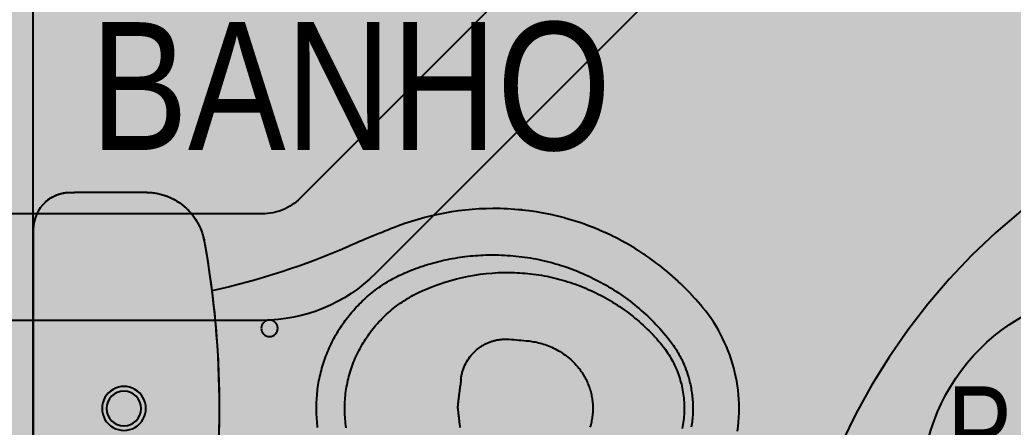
# Model space of a CAD drawing. Header units: metres. Extents: x -40 to 570, y -25 to 184.
# Drawn here: x -17.667 to -16.735, y -5.018 to -4.635 of the extents above; entities that cross this region are included whole.
import ezdxf
from ezdxf.enums import TextEntityAlignment as Align

# ---------------------------------------------------------------- set-up
doc = ezdxf.new("R2010")
doc.units = ezdxf.units.M
doc.linetypes.add('DUPLEX INFERIOR$0$DASHEDX2', pattern=[1.5, 1, -0.5])
doc.linetypes.add('DUPLEX INFERIOR$0$HIDDEN2', pattern=[0.1875, 0.125, -0.0625])
for name, color, linetype in [('ARQ-DIM', 2, 'Continuous'), ('ARQ-SIM', 1, 'Continuous'), ('ARQ-TXT', 2, 'Continuous'), ('DUPLEX INFERIOR$0$3', 2, 'Continuous'), ('DUPLEX INFERIOR$0$4', 2, 'Continuous'), ('DUPLEX INFERIOR$0$ARQ-ALV ACAB', 4, 'Continuous'), ('DUPLEX INFERIOR$0$ARQ-ALV OSSO', 5, 'Continuous'), ('DUPLEX INFERIOR$0$ARQ-CAX @ 1', 1, 'Continuous'), ('DUPLEX INFERIOR$0$ARQ-HID', 7, 'Continuous'), ('DUPLEX INFERIOR$0$ARQ-PRJ', 7, 'DUPLEX INFERIOR$0$DASHEDX2')]:
    doc.layers.add(name, color=color, linetype=linetype)
doc.layers.add('DUPLEX INFERIOR$0$ARQ-FORRO', color=9, linetype='Continuous', lineweight=5)
doc.styles.add('Adesa', font='ARIALN.TTF')

# ---------------------------------------------------------------- blocks, each defined once
blk = doc.blocks.new('DUPLEX INFERIOR$0$ARQ-HID-BACIA CX')
blk.add_line((-0.00007, -0.175), (-0.00007, 0.175))
for points in [[(-0.01372, -0.19568), (-0.01423, -0.19605), (-0.01474, -0.19641), (-0.01526, -0.19677), (-0.01578, -0.19712), (-0.01631, -0.19746), (-0.01684, -0.19778), (-0.01739, -0.1981), (-0.01793, -0.19841), (-0.01849, -0.1987), (-0.01904, -0.19899), (-0.01961, -0.19927), (-0.02018, -0.19954), (-0.02075, -0.19979), (-0.02133, -0.20004), (-0.02191, -0.20027), (-0.02249, -0.2005), (-0.02308, -0.20072), (-0.02368, -0.20092), (-0.02427, -0.20111), (-0.02487, -0.2013), (-0.02548, -0.20147), (-0.02608, -0.20163), (-0.02669, -0.20178), (-0.02731, -0.20192), (-0.02792, -0.20205), (-0.02854, -0.20217), (-0.02916, -0.20227), (-0.02978, -0.20237), (-0.0304, -0.20246), (-0.03102, -0.20253), (-0.03165, -0.20259), (-0.03227, -0.20264), (-0.0329, -0.20268), (-0.03353, -0.2027), (-0.03415, -0.20273, -0.00878), (-0.10679, -0.20277), (-0.10794, -0.20271), (-0.10908, -0.20264), (-0.11022, -0.20256), (-0.11136, -0.20247), (-0.11249, -0.20236), (-0.11363, -0.20223), (-0.11476, -0.20207), (-0.11588, -0.20188), (-0.11701, -0.20166), (-0.11812, -0.20142), (-0.11924, -0.20116), (-0.12034, -0.20086), (-0.12144, -0.20055), (-0.12254, -0.20021), (-0.12362, -0.19986), (-0.1247, -0.19948), (-0.12577, -0.19908), (-0.12684, -0.19866), (-0.12789, -0.19822), (-0.12893, -0.19776), (-0.12997, -0.19727), (-0.13099, -0.19677), (-0.13201, -0.19624), (-0.13301, -0.19569), (-0.134, -0.19512), (-0.13498, -0.19453), (-0.13595, -0.19392), (-0.1369, -0.19329), (-0.13784, -0.19264), (-0.13877, -0.19197), (-0.13969, -0.19129), (-0.14058, -0.19058), (-0.14147, -0.18986), (-0.14234, -0.18912), (-0.14319, -0.18836), (-0.14403, -0.18758), (-0.14485, -0.18679), (-0.14566, -0.18598), (-0.14645, -0.18515), (-0.14722, -0.18431), (-0.14798, -0.18345), (-0.14872, -0.18257), (-0.14943, -0.18168), (-0.15013, -0.18078), (-0.15082, -0.17986), (-0.15148, -0.17893), (-0.15212, -0.17799), (-0.15275, -0.17703), (-0.15335, -0.17606), (-0.15393, -0.17508), (-0.1545, -0.17408), (-0.15504, -0.17308), (-0.15556, -0.17206), (-0.15607, -0.17103), (-0.15655, -0.17), (-0.15702, -0.16895), (-0.15746, -0.1679), (-0.15788, -0.16683), (-0.15827, -0.16576), (-0.15863, -0.16468), (-0.15897, -0.16359), (-0.15928, -0.16249), (-0.15957, -0.16138), (-0.15985, -0.16027), (-0.16011, -0.15916), (-0.16036, -0.15805), (-0.16061, -0.15693), (-0.16138, -0.15249), (-0.16215, -0.14805), (-0.1629, -0.1436), (-0.16363, -0.13915), (-0.16433, -0.1347), (-0.165, -0.13024), (-0.16565, -0.12578), (-0.16628, -0.12132), (-0.16689, -0.11685), (-0.16747, -0.11238), (-0.16803, -0.10791), (-0.16857, -0.10344), (-0.16909, -0.09896), (-0.16958, -0.09448), (-0.17005, -0.09), (-0.1705, -0.08551), (-0.17092, -0.08102), (-0.17132, -0.07653), (-0.1717, -0.07204), (-0.17206, -0.06755), (-0.17239, -0.06305), (-0.1727, -0.05856), (-0.17299, -0.05406), (-0.17325, -0.04956), (-0.17349, -0.04506), (-0.17371, -0.04055), (-0.17391, -0.03605), (-0.17408, -0.03155), (-0.17423, -0.02704), (-0.17436, -0.02254), (-0.17446, -0.01803), (-0.17453, -0.01352), (-0.17458, -0.00901), (-0.17462, -0.00451), (-0.17464, 0), (-0.17462, 0.00451), (-0.17458, 0.00901), (-0.17453, 0.01352), (-0.17446, 0.01803)], [(-0.66111, 0.02123), (-0.66166, 0.01701), (-0.66209, 0.01277), (-0.6624, 0.00852), (-0.66258, 0.00426), (-0.66264, 0), (-0.66258, -0.00426), (-0.6624, -0.00852), (-0.66209, -0.01277), (-0.66166, -0.01701), (-0.66111, -0.02123), (-0.66043, -0.02544), (-0.65964, -0.02963), (-0.65872, -0.0338), (-0.65769, -0.03793), (-0.65653, -0.04204), (-0.65526, -0.04611), (-0.65388, -0.05014), (-0.65238, -0.05413), (-0.65076, -0.05808), (-0.64903, -0.06198), (-0.64719, -0.06583), (-0.64524, -0.06963), (-0.64319, -0.07337), (-0.64103, -0.07705), (-0.63876, -0.08067), (-0.63639, -0.08422), (-0.63393, -0.08771), (-0.63136, -0.09112), (-0.6287, -0.09446), (-0.62662, -0.09695), (-0.62452, -0.09942), (-0.62429, -0.09969), (-0.62215, -0.10213), (-0.61998, -0.10453), (-0.61974, -0.1048), (-0.6153, -0.10953), (-0.61505, -0.10978), (-0.61049, -0.11439), (-0.61024, -0.11464), (-0.6079, -0.1169), (-0.60554, -0.11913), (-0.60529, -0.11937), (-0.60048, -0.12373), (-0.60022, -0.12397), (-0.5953, -0.1282), (-0.59502, -0.12842), (-0.59252, -0.13049), (-0.58999, -0.13252), (-0.58971, -0.13274), (-0.58716, -0.13474), (-0.58457, -0.1367), (-0.58429, -0.13691), (-0.58168, -0.13884), (-0.57904, -0.14074), (-0.57876, -0.14094), (-0.5761, -0.1428), (-0.57341, -0.14462), (-0.57312, -0.14482), (-0.57041, -0.1466), (-0.56767, -0.14835), (-0.56738, -0.14854), (-0.56462, -0.15025), (-0.56185, -0.15192), (-0.56154, -0.15211), (-0.55874, -0.15374), (-0.55592, -0.15534), (-0.55561, -0.15552), (-0.54991, -0.15859), (-0.54959, -0.15876), (-0.54671, -0.16024), (-0.54381, -0.16169), (-0.54348, -0.16185), (-0.53764, -0.16461), (-0.5373, -0.16477), (-0.53138, -0.16737), (-0.53103, -0.16752), (-0.52506, -0.16996), (-0.5247, -0.1701), (-0.51866, -0.17238), (-0.5183, -0.17251), (-0.51221, -0.17462), (-0.51184, -0.17475), (-0.5057, -0.17669), (-0.50533, -0.1768), (-0.49913, -0.17858), (-0.49875, -0.17869), (-0.49251, -0.1803), (-0.49214, -0.18039), (-0.48586, -0.18183), (-0.48548, -0.18191), (-0.47915, -0.18319), (-0.47878, -0.18326), (-0.47243, -0.18436), (-0.47204, -0.18442), (-0.46566, -0.18535), (-0.46528, -0.1854), (-0.45888, -0.18615), (-0.4585, -0.18619), (-0.45528, -0.1865), (-0.45207, -0.18677), (-0.4517, -0.1868), (-0.44526, -0.18721), (-0.44488, -0.18723), (-0.44165, -0.18736), (-0.43843, -0.18746), (-0.43806, -0.18747), (-0.43155, -0.18753), (-0.42506, -0.18742), (-0.41858, -0.18716), (-0.41211, -0.18672), (-0.40566, -0.18612), (-0.39923, -0.18536), (-0.39282, -0.18444), (-0.38645, -0.18335), (-0.3801, -0.18211), (-0.37379, -0.1807), (-0.36751, -0.17913), (-0.36128, -0.1774), (-0.35509, -0.17551), (-0.34895, -0.17347), (-0.34286, -0.17126), (-0.33812, -0.16942, 0.011149), (-0.29584, -0.15194), (-0.28804, -0.14857), (-0.28026, -0.14532), (-0.27251, -0.14221), (-0.26479, -0.13922), (-0.25707, -0.13635), (-0.24931, -0.13356), (-0.24148, -0.13086), (-0.23351, -0.12822), (-0.22532, -0.12562), (-0.21715, -0.12313), (-0.20903, -0.12077), (-0.2008, -0.11849), (-0.19248, -0.1163), (-0.1842, -0.11422), (-0.17602, -0.11228), (-0.16776, -0.11042), (-0.16765, -0.1104)], [(-0.01328, -0.19509), (-0.01328, -0.1951), (-0.01328, -0.1951), (-0.01327, -0.19509), (-0.01324, -0.19506), (-0.01322, -0.19504), (-0.01316, -0.19498), (-0.01311, -0.19493), (-0.01299, -0.19482), (-0.01286, -0.1947), (-0.01279, -0.19463), (-0.01264, -0.19449), (-0.01247, -0.19434), (-0.01155, -0.19352, 0.212488), (-0.00007, -0.16772), (-0.00007, 0.16772, 0.212488)], [(-0.39861, 0, 0.006359), (-0.39916, 0.00607), (-0.39919, 0.00636), (-0.39922, 0.00664), (-0.39928, 0.00718), (-0.39931, 0.00746), (-0.39934, 0.00773), (-0.39941, 0.00829), (-0.39944, 0.00857), (-0.3995, 0.00912), (-0.39954, 0.0094), (-0.3996, 0.00997), (-0.39964, 0.01025), (-0.39971, 0.01083), (-0.39982, 0.01169), (-0.39989, 0.01228), (-0.39997, 0.01288), (-0.40016, 0.01436), (-0.40028, 0.01536), (-0.40035, 0.01588), (-0.40041, 0.01639), (-0.40047, 0.01691), (-0.40053, 0.0174), (-0.40059, 0.01789)], [(-0.39861, 0, -0.006359), (-0.39916, -0.00607), (-0.39919, -0.00636), (-0.39922, -0.00664), (-0.39928, -0.00718), (-0.39931, -0.00746), (-0.39934, -0.00773), (-0.39941, -0.00829), (-0.39944, -0.00857), (-0.3995, -0.00912), (-0.39954, -0.0094), (-0.3996, -0.00997), (-0.39964, -0.01025), (-0.39971, -0.01083), (-0.39982, -0.01169), (-0.39989, -0.01228), (-0.39997, -0.01288), (-0.40016, -0.01436), (-0.40028, -0.01536), (-0.40035, -0.01588), (-0.40041, -0.01639), (-0.40047, -0.01691), (-0.40053, -0.0174), (-0.40059, -0.01789), (-0.40065, -0.01839), (-0.4007, -0.01889), (-0.40076, -0.01939), (-0.40081, -0.0199), (-0.40087, -0.02042), (-0.40092, -0.02094)], [(-0.40149, -0.02671), (-0.40159, -0.0276), (-0.4017, -0.02846), (-0.40183, -0.02933), (-0.40198, -0.0302), (-0.40215, -0.03107), (-0.40234, -0.03195), (-0.40254, -0.03282), (-0.40277, -0.0337), (-0.40302, -0.03457), (-0.40328, -0.03544), (-0.40357, -0.03631), (-0.40387, -0.03718), (-0.40419, -0.03804), (-0.40453, -0.0389), (-0.40489, -0.03975), (-0.40527, -0.04059), (-0.40608, -0.04225), (-0.40696, -0.04387), (-0.40791, -0.04545), (-0.40892, -0.04698), (-0.40999, -0.04845), (-0.41111, -0.04987), (-0.41228, -0.05123), (-0.4135, -0.05252), (-0.41475, -0.05374), (-0.41604, -0.0549), (-0.41736, -0.05598), (-0.4187, -0.057), (-0.41943, -0.05751), (-0.42015, -0.058), (-0.42087, -0.05847), (-0.42159, -0.05892), (-0.42232, -0.05935), (-0.42305, -0.05976), (-0.42378, -0.06016), (-0.42452, -0.06054), (-0.42525, -0.0609), (-0.426, -0.06124), (-0.42674, -0.06157), (-0.42749, -0.06189), (-0.42824, -0.06219), (-0.429, -0.06247), (-0.42976, -0.06274), (-0.43052, -0.063), (-0.43129, -0.06323), (-0.43207, -0.06346), (-0.43284, -0.06367), (-0.43363, -0.06386), (-0.43441, -0.06404), (-0.43521, -0.06421), (-0.43601, -0.06436), (-0.43681, -0.06449), (-0.43762, -0.06461), (-0.43843, -0.06472), (-0.43925, -0.06481), (-0.44008, -0.06488), (-0.44091, -0.06494), (-0.44175, -0.06498), (-0.4426, -0.065), (-0.44358, -0.06501, -0.016113), (-0.44664, -0.06489, -0.008966), (-0.46513, -0.06327), (-0.46667, -0.06309), (-0.4682, -0.06287), (-0.46974, -0.06262), (-0.47128, -0.06234), (-0.47283, -0.06202), (-0.47439, -0.06166), (-0.47595, -0.06126), (-0.47751, -0.06082), (-0.47908, -0.06034), (-0.48064, -0.05982), (-0.48221, -0.05926), (-0.48377, -0.05866), (-0.48534, -0.05802), (-0.48689, -0.05734), (-0.48844, -0.05661), (-0.48999, -0.05584), (-0.49152, -0.05503), (-0.49304, -0.05417), (-0.49455, -0.05328), (-0.49605, -0.05233), (-0.49753, -0.05135), (-0.49898, -0.05033), (-0.50042, -0.04926), (-0.50184, -0.04815), (-0.50323, -0.047), (-0.50459, -0.04581), (-0.50593, -0.04458), (-0.50724, -0.04331), (-0.50852, -0.042), (-0.50976, -0.04065), (-0.51097, -0.03926), (-0.5122, -0.03777)], [(-0.40149, -0.02671, 0.000598), (-0.40092, -0.02094)], [(-0.01361, -0.19549, 0.018828), (-0.01319, -0.19505)]]:
    blk.add_lwpolyline(points, format="xyb")
at = {"ltscale": 0.000466036}
blk.add_lwpolyline([(-0.01328, -0.1951), (-0.01334, -0.19517, -0.017665), (-0.01364, -0.19551, -0.039631), (-0.01377, -0.19562, -0.158216), (-0.03415, -0.20265, -0.008778), (-0.10679, -0.2027), (-0.10952, -0.20259), (-0.11224, -0.20234), (-0.11494, -0.20196), (-0.11763, -0.20144), (-0.12028, -0.2008), (-0.1229, -0.20002), (-0.12547, -0.19912), (-0.128, -0.19809), (-0.13048, -0.19694), (-0.13289, -0.19567), (-0.13524, -0.19428), (-0.13752, -0.19278), (-0.13972, -0.19116), (-0.14184, -0.18945), (-0.14388, -0.18763), (-0.14582, -0.18571), (-0.14766, -0.1837), (-0.14941, -0.1816), (-0.15105, -0.17942), (-0.15258, -0.17716), (-0.15399, -0.17483), (-0.1553, -0.17243), (-0.15648, -0.16997), (-0.15754, -0.16746), (-0.15848, -0.1649), (-0.15929, -0.1623), (-0.15997, -0.15966), (-0.16053, -0.15692, -0.044623), (-0.17457, 0, -0.044623), (-0.16053, 0.15692)], format="xyb", dxfattribs=at)
for points in [[(0, 0.16772), (0, -0.16772)], [(-0.26702, 0.01802), (-0.2668, 0.01603), (-0.2666, 0.01403), (-0.26644, 0.01203), (-0.2663, 0.01003), (-0.26619, 0.00802), (-0.26609, 0.00602), (-0.26601, 0.00401), (-0.26593, 0.00201), (-0.26586, 0), (-0.26593, -0.00201), (-0.26601, -0.00401), (-0.26609, -0.00602), (-0.26619, -0.00802), (-0.2663, -0.01003), (-0.26644, -0.01203), (-0.2666, -0.01403), (-0.2668, -0.01603), (-0.26702, -0.01802), (-0.26729, -0.02001), (-0.26759, -0.02199), (-0.26792, -0.02398), (-0.26828, -0.02595), (-0.26868, -0.02792), (-0.2691, -0.02988), (-0.26955, -0.03184), (-0.27003, -0.03379), (-0.27054, -0.03573), (-0.27107, -0.03767), (-0.27163, -0.0396), (-0.27221, -0.04152), (-0.27282, -0.04343), (-0.27346, -0.04533), (-0.27413, -0.04723), (-0.27482, -0.04911), (-0.27554, -0.05098), (-0.27629, -0.05285), (-0.27707, -0.0547), (-0.27787, -0.05654), (-0.2787, -0.05837), (-0.27956, -0.06018), (-0.28044, -0.06199), (-0.28135, -0.06378), (-0.28228, -0.06555), (-0.28324, -0.06732), (-0.28423, -0.06907), (-0.28523, -0.0708), (-0.28627, -0.07252), (-0.28733, -0.07423), (-0.28841, -0.07592), (-0.28952, -0.07759), (-0.29065, -0.07925), (-0.29181, -0.08089), (-0.29299, -0.08252), (-0.29419, -0.08413), (-0.29542, -0.08572), (-0.29667, -0.08729), (-0.29794, -0.08884), (-0.29923, -0.09038), (-0.30055, -0.09189), (-0.30188, -0.09339), (-0.30324, -0.09487), (-0.30462, -0.09633), (-0.30602, -0.09777), (-0.30744, -0.09918), (-0.30888, -0.10058), (-0.31035, -0.10196), (-0.31183, -0.10331), (-0.31333, -0.10464), (-0.31485, -0.10595), (-0.31639, -0.10724), (-0.31795, -0.10851), (-0.31952, -0.10975), (-0.32112, -0.11097), (-0.32273, -0.11217), (-0.32435, -0.11335), (-0.32599, -0.11451), (-0.32765, -0.11564), (-0.32933, -0.11675), (-0.33102, -0.11783), (-0.33272, -0.11889), (-0.33445, -0.11992), (-0.33619, -0.12092), (-0.33794, -0.12189), (-0.33972, -0.12283), (-0.34151, -0.12374), (-0.34331, -0.12462), (-0.34512, -0.12547), (-0.34695, -0.12631), (-0.34878, -0.12713), (-0.35062, -0.12794), (-0.35246, -0.12874), (-0.3543, -0.12953), (-0.35656, -0.13038), (-0.35882, -0.13123), (-0.36109, -0.13205), (-0.36336, -0.13284), (-0.36565, -0.13361), (-0.36795, -0.13434), (-0.37026, -0.13505), (-0.37257, -0.13573), (-0.37489, -0.13639), (-0.37722, -0.13702), (-0.37956, -0.13763), (-0.3819, -0.13821), (-0.38425, -0.13876), (-0.38661, -0.13928), (-0.38897, -0.13978), (-0.39133, -0.14025), (-0.3937, -0.14069), (-0.39608, -0.14111), (-0.39846, -0.1415), (-0.40085, -0.14186), (-0.40324, -0.1422), (-0.40563, -0.14251), (-0.40803, -0.14279), (-0.41042, -0.14304), (-0.41283, -0.14327), (-0.41523, -0.14347), (-0.41764, -0.14364), (-0.42005, -0.14378), (-0.42246, -0.1439), (-0.42487, -0.14399), (-0.42728, -0.14405), (-0.42969, -0.14408), (-0.4321, -0.14408), (-0.43451, -0.14406), (-0.43693, -0.14403), (-0.43964, -0.14389), (-0.44235, -0.14375), (-0.44506, -0.14359), (-0.44777, -0.14341), (-0.45047, -0.14321), (-0.45318, -0.14297), (-0.45588, -0.1427), (-0.45857, -0.14238), (-0.46126, -0.14202), (-0.46395, -0.14162), (-0.46663, -0.14119), (-0.4693, -0.14071), (-0.47197, -0.14021), (-0.47463, -0.13967), (-0.47728, -0.1391), (-0.47993, -0.13849), (-0.48257, -0.13786), (-0.4852, -0.13719), (-0.48782, -0.13649), (-0.49043, -0.13575), (-0.49304, -0.13498), (-0.49563, -0.13418), (-0.49821, -0.13334), (-0.50078, -0.13247), (-0.50334, -0.13157), (-0.50589, -0.13064), (-0.50843, -0.12967), (-0.51095, -0.12867), (-0.51346, -0.12763), (-0.51596, -0.12657), (-0.51844, -0.12547), (-0.52091, -0.12435), (-0.52336, -0.12319), (-0.5258, -0.122), (-0.52822, -0.12077), (-0.53063, -0.11952), (-0.53302, -0.11824), (-0.5354, -0.11692), (-0.53775, -0.11558), (-0.5401, -0.11421), (-0.54242, -0.1128), (-0.54472, -0.11137), (-0.54701, -0.10991), (-0.54928, -0.10842), (-0.55152, -0.10689), (-0.55375, -0.10534), (-0.55596, -0.10377), (-0.55814, -0.10216), (-0.56031, -0.10052), (-0.56246, -0.09886), (-0.56458, -0.09717), (-0.56668, -0.09546), (-0.56876, -0.09372), (-0.57083, -0.09195), (-0.57286, -0.09016), (-0.57488, -0.08834), (-0.57687, -0.0865), (-0.57884, -0.08463), (-0.58078, -0.08273), (-0.58268, -0.0808), (-0.58456, -0.07884), (-0.58641, -0.07685), (-0.58823, -0.07485), (-0.59003, -0.07282), (-0.59182, -0.07079), (-0.59359, -0.06875), (-0.59537, -0.0667), (-0.59636, -0.06544), (-0.59736, -0.06416), (-0.59835, -0.06288), (-0.59931, -0.06159), (-0.60025, -0.06028), (-0.60116, -0.05896), (-0.60206, -0.05762), (-0.60292, -0.05627), (-0.60377, -0.05491), (-0.6046, -0.05353), (-0.60541, -0.05214), (-0.6062, -0.05074), (-0.60696, -0.04933), (-0.60771, -0.04791), (-0.60843, -0.04647), (-0.60913, -0.04502), (-0.60981, -0.04357), (-0.61046, -0.0421), (-0.61112, -0.04055), (-0.61187, -0.03871), (-0.6127, -0.03657), (-0.61351, -0.03429), (-0.61424, -0.0321), (-0.61483, -0.03021), (-0.6153, -0.02859), (-0.61573, -0.02704), (-0.61613, -0.02548), (-0.61651, -0.02392), (-0.61686, -0.02236), (-0.61719, -0.02078), (-0.6175, -0.01921), (-0.61778, -0.01763), (-0.61804, -0.01604), (-0.61827, -0.01445), (-0.61848, -0.01286), (-0.61867, -0.01126), (-0.61883, -0.00966), (-0.61896, -0.00806), (-0.61907, -0.00646), (-0.61914, -0.00485), (-0.6192, -0.00323), (-0.61924, -0.00161), (-0.61927, 0), (-0.61924, 0.00161), (-0.6192, 0.00323), (-0.61914, 0.00485), (-0.61907, 0.00646), (-0.61896, 0.00806), (-0.61883, 0.00966), (-0.61867, 0.01126), (-0.61848, 0.01286), (-0.61827, 0.01445), (-0.61804, 0.01604), (-0.61778, 0.01763)], [(-0.29389, 0.01813), (-0.29359, 0.01613), (-0.29332, 0.01413), (-0.29309, 0.01212), (-0.2929, 0.0101), (-0.29274, 0.00808), (-0.29261, 0.00607), (-0.29252, 0.00404), (-0.29247, 0.00202), (-0.29245, 0), (-0.29247, -0.00202), (-0.29252, -0.00404), (-0.29261, -0.00607), (-0.29274, -0.00808), (-0.2929, -0.0101), (-0.29309, -0.01212), (-0.29332, -0.01413), (-0.29359, -0.01613), (-0.29389, -0.01813), (-0.29422, -0.02013), (-0.29459, -0.02212), (-0.29499, -0.0241), (-0.29542, -0.02608), (-0.29589, -0.02805), (-0.2964, -0.03001), (-0.29693, -0.03196), (-0.2975, -0.0339), (-0.2981, -0.03583), (-0.29874, -0.03776), (-0.2994, -0.03967), (-0.3001, -0.04157), (-0.30083, -0.04346), (-0.3016, -0.04534), (-0.30239, -0.0472), (-0.30322, -0.04906), (-0.30407, -0.05089), (-0.30496, -0.05272), (-0.30588, -0.05453), (-0.30683, -0.05632), (-0.3078, -0.0581), (-0.30881, -0.05986), (-0.30985, -0.06161), (-0.31092, -0.06334), (-0.31201, -0.06505), (-0.31314, -0.06674), (-0.31429, -0.06842), (-0.31547, -0.07008), (-0.31668, -0.07172), (-0.31792, -0.07333), (-0.31918, -0.07493), (-0.32047, -0.07651), (-0.32179, -0.07807), (-0.32313, -0.0796), (-0.3245, -0.08112), (-0.32589, -0.08261), (-0.32732, -0.08408), (-0.32876, -0.08552), (-0.33023, -0.08694), (-0.33173, -0.08834), (-0.33324, -0.08972), (-0.33479, -0.09107), (-0.33635, -0.09239), (-0.33794, -0.09369), (-0.33955, -0.09496), (-0.34118, -0.09621), (-0.34284, -0.09743), (-0.34451, -0.09862), (-0.34621, -0.09978), (-0.34792, -0.10092), (-0.34966, -0.10203), (-0.35142, -0.10311), (-0.35319, -0.10416), (-0.35499, -0.10518), (-0.3568, -0.10617), (-0.35863, -0.10713), (-0.36048, -0.10807), (-0.36234, -0.10897), (-0.36513, -0.11024), (-0.3704, -0.11253), (-0.37573, -0.11465), (-0.3811, -0.11662), (-0.38652, -0.11843), (-0.39198, -0.12008), (-0.39747, -0.12156), (-0.40299, -0.12289), (-0.40854, -0.12405), (-0.4141, -0.12505), (-0.41969, -0.12588), (-0.42529, -0.12655), (-0.43089, -0.12705), (-0.4365, -0.12739), (-0.43904, -0.12749), (-0.44157, -0.12756), (-0.44411, -0.12759), (-0.44664, -0.12759), (-0.44918, -0.12756), (-0.45172, -0.12749), (-0.45426, -0.12738), (-0.4568, -0.12725), (-0.45934, -0.12707), (-0.46187, -0.12687), (-0.46441, -0.12663), (-0.46694, -0.12636), (-0.46947, -0.12605), (-0.472, -0.12571), (-0.47452, -0.12533), (-0.47704, -0.12492), (-0.47955, -0.12447), (-0.48206, -0.12399), (-0.48456, -0.12348), (-0.48706, -0.12293), (-0.48955, -0.12235), (-0.49203, -0.12174), (-0.49451, -0.12109), (-0.49697, -0.1204), (-0.49943, -0.11968), (-0.50188, -0.11893), (-0.50432, -0.11815), (-0.50675, -0.11733), (-0.50917, -0.11648), (-0.51157, -0.11559), (-0.51397, -0.11467), (-0.51635, -0.11372), (-0.51872, -0.11274), (-0.52108, -0.11172), (-0.52343, -0.11067), (-0.52576, -0.10959), (-0.52808, -0.10847), (-0.53038, -0.10732), (-0.53266, -0.10615), (-0.53493, -0.10493), (-0.53719, -0.10369), (-0.53943, -0.10242), (-0.54165, -0.10112), (-0.54385, -0.09978), (-0.54604, -0.09841), (-0.5482, -0.09702), (-0.55035, -0.09559), (-0.55248, -0.09414), (-0.55459, -0.09265), (-0.55668, -0.09114), (-0.55875, -0.0896), (-0.56079, -0.08802), (-0.56282, -0.08642), (-0.56482, -0.0848), (-0.5668, -0.08314), (-0.56876, -0.08146), (-0.5707, -0.07975), (-0.57261, -0.07801), (-0.5745, -0.07625), (-0.57637, -0.07446), (-0.57821, -0.07265), (-0.58003, -0.07081), (-0.58182, -0.06894), (-0.58359, -0.06705), (-0.58533, -0.06514), (-0.58704, -0.0632), (-0.58873, -0.06124), (-0.58995, -0.05979), (-0.59113, -0.0583), (-0.59229, -0.0568), (-0.59341, -0.05526), (-0.5945, -0.05371), (-0.59557, -0.05213), (-0.5966, -0.05054), (-0.59759, -0.04892), (-0.59856, -0.04728), (-0.59949, -0.04562), (-0.60038, -0.04395), (-0.60125, -0.04225), (-0.60208, -0.04054), (-0.60287, -0.03881), (-0.60363, -0.03707), (-0.60435, -0.03531), (-0.60504, -0.03353), (-0.60569, -0.03175), (-0.60631, -0.02994), (-0.60689, -0.02813), (-0.60743, -0.02631), (-0.60794, -0.02447), (-0.60841, -0.02263), (-0.60884, -0.02077), (-0.60923, -0.01891), (-0.60959, -0.01704), (-0.60991, -0.01517), (-0.61019, -0.01328), (-0.61044, -0.0114), (-0.61065, -0.0095), (-0.61082, -0.00761), (-0.61095, -0.00571), (-0.61104, -0.00381), (-0.6111, -0.0019), (-0.61112, 0), (-0.6111, 0.0019), (-0.61104, 0.00381), (-0.61095, 0.00571), (-0.61082, 0.00761), (-0.61065, 0.0095), (-0.61044, 0.0114), (-0.61019, 0.01328), (-0.60991, 0.01517), (-0.60959, 0.01704), (-0.60923, 0.01891)], [(-0.52293, 0.01771), (-0.5233, 0.01647), (-0.52365, 0.01523), (-0.52396, 0.01399), (-0.52425, 0.01274), (-0.52452, 0.01148), (-0.52475, 0.01022), (-0.52496, 0.00895), (-0.52514, 0.00769), (-0.52529, 0.00642), (-0.52541, 0.00515), (-0.52551, 0.00387), (-0.52558, 0.0026), (-0.52562, 0.00132), (-0.52564, 0), (-0.52562, -0.00132), (-0.52558, -0.0026), (-0.52551, -0.00387), (-0.52541, -0.00515), (-0.52529, -0.00642), (-0.52514, -0.00769), (-0.52496, -0.00895), (-0.52475, -0.01022), (-0.52452, -0.01148), (-0.52425, -0.01274), (-0.52396, -0.01399), (-0.52365, -0.01523), (-0.5233, -0.01647), (-0.52293, -0.01771), (-0.52254, -0.01893), (-0.52211, -0.02015), (-0.52167, -0.02135), (-0.52119, -0.02255), (-0.52069, -0.02373), (-0.52017, -0.02491), (-0.51962, -0.02606), (-0.51905, -0.02721), (-0.51845, -0.02834), (-0.51784, -0.02946), (-0.5172, -0.03055), (-0.51654, -0.03164), (-0.51587, -0.0327), (-0.51517, -0.03375), (-0.51446, -0.03478), (-0.51373, -0.03579), (-0.51298, -0.03678), (-0.5122, -0.03778)], [(-0.01146, -0.19362), (-0.01162, -0.19376), (-0.0117, -0.19383), (-0.01186, -0.19397), (-0.01234, -0.19439), (-0.01264, -0.19465), (-0.01284, -0.19483), (-0.0129, -0.19489), (-0.01296, -0.19494), (-0.01301, -0.19499), (-0.01305, -0.19503), (-0.0131, -0.19507)]]:
    blk.add_lwpolyline(points)
for points in [[(-0.06465, 0, 1), (-0.10584, 0, 1)], [(-0.06888, 0.00014, 1), (-0.10143, 0.00014, 1)], [(-0.21411, -0.07516, 1), (-0.22955, -0.07516, 1)]]:
    blk.add_lwpolyline(points, format="xyb", close=True)
at = {"ltscale": 0.0005513}
blk.add_lwpolyline([(-0.39861, 0), (-0.3985, 0)], dxfattribs=at)
at = {"ltscale": 0.003392}
blk.add_lwpolyline([(-0.15984, -0.15679), (-0.16053, -0.15692)], dxfattribs=at)
at = {"ltscale": 0.00179}
blk.add_lwpolyline([(-0.00045, -0.16772), (-0.00008, -0.16772)], dxfattribs=at)
at = {"ltscale": 0.00311}
blk.add_lwpolyline([(-0.10678, -0.20206), (-0.10679, -0.2027)], dxfattribs=at)
at = {"ltscale": 0.002755}
blk.add_lwpolyline([(-0.03417, -0.20208), (-0.03415, -0.20265)], dxfattribs=at)
blk = doc.blocks.new('*U913')
at = {"layer": 'DUPLEX INFERIOR$0$ARQ-PRJ'}
blk.add_arc((0.01788, -0.16788), 0.60238, 268.29865, 1.70135, dxfattribs=at)
blk = doc.blocks.new('DUPLEX INFERIOR$0$A$Cb062c115')
at = {"layer": 'DUPLEX INFERIOR$0$ARQ-PRJ', "linetype": 'DUPLEX INFERIOR$0$HIDDEN2', "ltscale": 50}
for p, q in [((3.84516, -4.47766, 0.00001), (2.61072, -4.47765, 0.00001)), ((4.41007, -4.98044, 0.00001), (3.95122, -4.52159, 0.00001)), ((3.84516, -4.57766, 0.00001), (2.61072, -4.57765, 0.00001)), ((4.33967, -5.05146, 0.00001), (3.88051, -4.5923, 0.00001))]:
    blk.add_line(p, q, dxfattribs=at)
for radius in [0.15, 0.05, 0.05]:
    blk.add_arc((3.84516, -4.62766, 0.00001), radius, 45.00003, 89.99996, dxfattribs=at)
blk = doc.blocks.new('DUPLEX INFERIOR$0$PL APTO TIPO 2')
at = {"layer": 'DUPLEX INFERIOR$0$ARQ-FORRO'}
h = blk.add_hatch(color=256, dxfattribs=at)
h.dxf.hatch_style = 1
h.paths.add_polyline_path([(-2.31497, 4.10499), (-2.315, 5.30002), (-0.935, 5.30002), (-0.935, 5.01001), (-0.16, 5.01001), (-0.16001, 4.10497)])
at = {"layer": 'DUPLEX INFERIOR$0$ARQ-ALV ACAB'}
blk.add_lwpolyline([(-3.185, 4.105), (-2.43497, 4.10499), (-2.435, 5.01003), (-3.195, 5.01003), (-3.195, 5.30002), (-3.235, 5.30002), (-3.235, 5.41001), (-2.81, 5.41002), (-2.81, 5.46501), (-2.68, 5.46501), (-2.68, 5.41002), (-1.635, 5.41003), (-1.635, 5.30003), (-2.315, 5.30002), (-2.31497, 4.10499), (-0.92501, 4.10498)], dxfattribs=at)
at = {"layer": 'DUPLEX INFERIOR$0$ARQ-FORRO'}
blk.add_lwpolyline([(-2.31497, 4.10499), (-2.315, 5.30002), (-0.935, 5.30002), (-0.935, 5.01001), (-0.16, 5.01001), (-0.16001, 4.10497)], close=True, dxfattribs=at)
blk.add_blockref('DUPLEX INFERIOR$0$A$Cb062c115', (-5.94501, 9.39499))
at = {"layer": 'DUPLEX INFERIOR$0$ARQ-CAX @ 1', "xscale": -1}
blk.add_blockref('*U913', (-0.99, 5.45002), dxfattribs=at)
at = {"layer": 'DUPLEX INFERIOR$0$ARQ-HID', "lineweight": -2, "extrusion": (0, 0, -1), "zscale": -0.9999999999999977, "rotation": 359.9998754639783}
blk.add_blockref('DUPLEX INFERIOR$0$ARQ-HID-BACIA CX', (2.31499, 4.99994), dxfattribs=at)
blk = doc.blocks.new('DUPLEX INFERIOR$0$EST-LO-11-DPS-R00')
at = {"layer": 'DUPLEX INFERIOR$0$3'}
h = blk.add_hatch(color=8, dxfattribs=at)
h.dxf.hatch_style = 1
h.paths.add_polyline_path([(-2548.999343, 77.995239), (-2561.999343, 77.995239), (-2561.999343, -195.997845), (-2399.510997, -195.997845), (-2399.510997, -182.997845), (-2548.999343, -182.997845)], flags=17)
h.paths.add_polyline_path([(-1534.999687, -195.99998), (-1385.510847, -195.99998), (-1385.510847, -183.000162), (-1534.999687, -183.000162), (-1534.999687, 77.996564), (-1547.999687, 77.996564), (-1547.999687, -232.000655), (-1995.001965, -232.000655), (-1995.001965, -100.000255), (-2008.001965, -100.000255), (-2008.001965, -232.000956), (-2253.500545, -232.000956), (-2253.500545, -245.000515), (-1534.999687, -245.000515)], flags=17)
h.paths.add_polyline_path([(-2399.510997, -445.004573), (-2561.999822, -445.004573), (-2561.999822, -718.997885), (-2548.999822, -718.997885), (-2548.999822, -458.004573), (-2399.510997, -458.004573)], flags=17)
h.paths.add_polyline_path([(-232.004486, -395.998796), (719.496112, -396.003017), (719.496112, -409.003017), (473.006123, -409.003017), (473.006123, -541.00374), (459.996043, -541.00374), (459.996043, -409.002436), (12.995548, -409.002436), (12.995548, -937.000989), (-251.979379, -937.000989), (-251.979379, -924.007258), (-232.004327, -924.007258), (-232.004327, -855.00029), (-213.00434, -855.00029), (-213.00434, -924.000989), (-0.004452, -924.000989), (-0.004452, -414.999045), (-213.004452, -414.999045), (-213.004452, -481.999806), (-232.004486, -481.999806)])
h.paths.add_polyline_path([(719.496112, -244.999631), (-57.501936, -244.996565), (-57.501936, -225.996565), (0, -225.996565), (0, 0), (-236.004459, 0), (-236.004459, -245.001184), (-249.004459, -245.001184), (-249.004459, 12.999153), (-0.000305, 12.999153), (-0.000305, 282.997758), (-504.003335, 282.997758), (-504.003335, -245.001184), (-517.003335, -245.001184), (-517.003335, 295.998453), (12.994618, 295.998453), (12.994618, -232.000212), (459.996043, -232.000212), (459.996043, -99.998908), (472.996043, -99.998908), (472.996043, -231.999631), (719.496112, -231.999631)])
h.paths.add_polyline_path([(-993.00031, -541.00374), (-993.00031, -409.003017), (-1239.500379, -409.003017), (-1239.500379, -396.003017), (-520.003335, -396.002991), (-520.003335, -409.002991), (-980.00031, -409.002436), (-980.00031, -541.00374)])
h.paths.add_polyline_path([(-2253.500545, -396.001692), (-1534.999904, -396.002133), (-1534.999904, -445.002668), (-1385.510832, -445.002668), (-1385.510832, -458.002486), (-1534.999904, -458.002486), (-1534.999904, -718.997619), (-1547.999904, -718.997619), (-1547.999904, -409.001461), (-1995.001777, -409.001461), (-1995.001777, -540.99621), (-2008.001965, -540.99621), (-2008.001965, -409.001316), (-2253.500545, -409.001316)])
h.paths.add_polyline_path([(1027.995404, -445.001113), (865.506331, -445.001113), (865.506331, -458.001113), (1014.995404, -458.001113), (1014.995404, -718.997491), (1027.995404, -718.997491)])
h.paths.add_polyline_path([(-520.003335, -244.999631), (-520.003335, -232.000212), (-980.00031, -232.000212), (-980.00031, -99.998908), (-993.00031, -99.998908), (-993.00031, -231.999631), (-1239.500379, -231.999631), (-1239.500379, -244.999631)])
h.paths.add_polyline_path([(1245.999783, -327.001325), (1689.007686, -327.001325), (1689.007686, -314.001325), (1245.999783, -314.001325)])
h.paths.add_polyline_path([(1027.995156, -196.001535), (1027.995156, 77.998295), (1014.995156, 77.998295), (1014.995156, -183.001611), (865.506331, -183.001611), (865.506331, -196.001535)])
h.paths.add_polyline_path([(-3223.007243, -327.001325), (-2779.99934, -327.001325), (-2779.99934, -314.001325), (-3223.007243, -314.001325)])
h.paths.add_polyline_path([(-517.003335, -937.001848), (-352.982201, -937.001848), (-352.982201, -924.001848), (-504.003335, -924.001848), (-504.003335, -395.998796), (-517.003335, -395.998796)])
h.paths.add_polyline_path([(1015.01125, -327.001325), (1155.51125, -327.001325), (1155.51125, -314.001325), (1015.01125, -314.001325)])
h.paths.add_polyline_path([(-2689.510807, -327.001325), (-2549.010807, -327.001325), (-2549.010807, -314.001325), (-2689.510807, -314.001325)])
edge = h.paths.add_edge_path()
edge.add_line((-2253.500545, -245.000956), (-2253.500545, -232.000956))
edge.add_line((-2253.500545, -232.000956), (-2008.001965, -232.000956))
edge.add_line((-2008.001965, -232.000956), (-2008.001965, -100.000255))
edge.add_line((-2008.001965, -100.000255), (-1995.001965, -100.000255))
edge.add_line((-1995.001965, -100.000255), (-1995.001965, -232.000655))
edge.add_line((-1995.001965, -232.000655), (-1547.999687, -232.000655))
edge.add_line((-1547.999687, -232.000655), (-1547.999687, 77.996564))
edge.add_line((-1547.999687, 77.996564), (-1534.999687, 77.996564))
edge.add_line((-1534.999687, 77.996564), (-1534.999687, -183.000162))
edge.add_line((-1534.999687, -183.000162), (-1385.510847, -183.000162))
edge.add_line((-1385.510847, -183.000162), (-1385.510847, -195.99998))
edge.add_line((-1385.510847, -195.99998), (-1534.999687, -195.99998))
edge.add_line((-1534.999687, -195.99998), (-1534.999687, -245.000515))
edge.add_line((-1534.999687, -245.000515), (-2253.500545, -245.000515))
edge.add_line((-2399.510997, -445.004573), (-2561.999822, -445.004573))
edge.add_line((-2561.999822, -445.004573), (-2561.999822, -718.997885))
edge.add_line((-2561.999822, -718.997885), (-2548.999822, -718.997885))
edge.add_line((-2548.999822, -718.997885), (-2548.999822, -458.004573))
edge.add_line((-2548.999822, -458.004573), (-2399.510997, -458.004573))
edge.add_line((-2399.510997, -458.004573), (-2399.510997, -445.004803))
edge.add_line((-2561.999343, 77.995239), (-2561.999343, -195.997845))
edge.add_line((-2561.999343, -195.997845), (-2399.510997, -195.997845))
edge.add_line((-2399.510997, -195.997845), (-2399.510997, -182.997845))
edge.add_line((-2399.510997, -182.997845), (-2548.999343, -182.997845))
edge.add_line((-2548.999343, -182.997845), (-2548.999343, 77.995239))
edge.add_line((-2548.999343, 77.995239), (-2561.999822, 77.995239))
at = {"layer": 'DUPLEX INFERIOR$0$4'}
h = blk.add_hatch(color=8, dxfattribs=at)
h.dxf.hatch_style = 1
h.paths.add_polyline_path([(592.00078, 295.99876), (509.070038, 295.99876), (509.070038, 282.998799), (579.00078, 282.998799), (579.00078, 152.998392), (592.00078, 152.998392)], flags=17)
h.paths.add_polyline_path([(278.996047, 282.998965), (358.065003, 282.998965), (358.065003, 295.998882), (225.532296, 295.998882), (225.532296, 282.997551), (265.996047, 282.997551), (265.996047, -16.99916), (278.996047, -16.99916)], flags=17)
h.paths.add_polyline_path([(278.996063, -624.003488), (265.996063, -624.003488), (265.996063, -924.000199), (225.532312, -924.000199), (225.532312, -937.00153), (358.065018, -937.00153), (358.065018, -924.001613), (278.996063, -924.001613)], flags=17)
h.paths.add_polyline_path([(592.000796, -794.000771), (579.000796, -794.000771), (579.000796, -924.001447), (509.070053, -924.001447), (509.070053, -937.001408), (592.000796, -937.001408)], flags=17)
h.paths.add_polyline_path([(1736.995331, -901.001351), (1729.988975, -901.001351), (1729.988975, -569.001318), (1716.988975, -569.001318), (1716.988975, -901.001351), (1662.988975, -901.001351), (1662.988975, -914.001323), (1736.995331, -914.001323)], flags=17)
h.paths.add_polyline_path([(2137.995113, -539.001566), (2124.995113, -539.001566), (2124.995113, -901.001323), (2061.998395, -901.001323), (2061.998395, -914.001323), (2137.995113, -914.001323)], flags=17)
h.paths.add_polyline_path([(2137.99511, 272.998675), (2061.998393, 272.998675), (2061.998393, 259.998675), (2124.99511, 259.998675), (2124.99511, -102.001082), (2137.99511, -102.001082)], flags=17)
h.paths.add_polyline_path([(1737.001468, 272.998675), (1662.995113, 272.998675), (1662.995113, 259.998703), (1716.995113, 259.998703), (1716.995113, -72.00133), (1729.995113, -72.00133), (1729.995113, 259.998703), (1737.001468, 259.998703)], flags=17)
h.paths.add_polyline_path([(-745.53658, 295.998882), (-878.069286, 295.998882), (-878.069286, 282.998589), (-799.000061, 282.998589), (-799.000061, -16.99916), (-786.000061, -16.99916), (-786.000061, 282.997175), (-745.53658, 282.997175)], flags=17)
h.paths.add_polyline_path([(-520.003335, 296), (-594.536549, 296), (-594.536549, 283), (-533.003335, 283), (-533.003335, -231.999657), (-520.003335, -231.999657)], flags=17)
h.paths.add_polyline_path([(-520.003335, -409.002981), (-533.003335, -409.002981), (-533.003335, -924.002648), (-594.536549, -924.002648), (-594.536549, -937.002648), (-520.003335, -937.002648)], flags=17)
h.paths.add_polyline_path([(-745.536564, -923.999823), (-786.000045, -923.999823), (-786.000045, -624.003488), (-799.000045, -624.003488), (-799.000045, -924.001237), (-878.06927, -924.001237), (-878.06927, -937.00153), (-745.536564, -937.00153)], flags=17)
h.paths.add_polyline_path([(-3658.999778, -539.001566), (-3671.999778, -539.001566), (-3671.999778, -914.001323), (-3596.003061, -914.001323), (-3596.003061, -900.998934), (-3658.999778, -900.998934)], flags=17)
h.paths.add_polyline_path([(-3250.993641, -569.001318), (-3263.993641, -569.001318), (-3263.993641, -900.998962), (-3270.999997, -900.998962), (-3270.999997, -914.001323), (-3196.993641, -914.001323), (-3196.993641, -900.998962), (-3250.993641, -900.998962)], flags=17)
h.paths.add_polyline_path([(-2043.069595, -924.001447), (-2113.000337, -924.001447), (-2113.000337, -794.001191), (-2126.000337, -794.001191), (-2126.000337, -937.001408), (-2043.069595, -937.001408)], flags=17)
h.paths.add_polyline_path([(-1759.536745, -923.999823), (-1802.000496, -923.999823), (-1802.000496, -624.003488), (-1815.000496, -624.003488), (-1815.000496, -924.001237), (-1892.069452, -924.001237), (-1892.069452, -937.00153), (-1759.536745, -937.00153)], flags=17)
h.paths.add_polyline_path([(-3250.993641, 259.996314), (-3196.993641, 259.996314), (-3196.993641, 272.998675), (-3270.999997, 272.998675), (-3270.999997, 259.996314), (-3263.993641, 259.996314), (-3263.993641, -72.00133), (-3250.993641, -72.00133)], flags=17)
h.paths.add_polyline_path([(-3658.999778, 259.996286), (-3596.003061, 259.996286), (-3596.003061, 272.998675), (-3671.999778, 272.998675), (-3671.999778, -102.001082), (-3658.999778, -102.001082)], flags=17)
h.paths.add_polyline_path([(870.51125, -327.001325), (1015.01125, -327.001325), (1015.01125, -314.001325), (870.51125, -314.001325)], flags=17)
h.paths.add_polyline_path([(1517.998246, -449.002012), (1531.000227, -449.002012), (1531.000227, -327.001324), (1517.998246, -327.001324)], flags=17)
h.paths.add_polyline_path([(1689.007686, -327.001325), (1803.000199, -327.001325), (1803.000199, -314.002172), (1689.007686, -314.002172)], flags=17)
h.paths.add_polyline_path([(1518.002686, -314.002172), (1531.002686, -314.002172), (1531.002686, -192.002332), (1518.002686, -192.002332)], flags=17)
h.paths.add_polyline_path([(-3065.002243, -314.002172), (-3052.002243, -314.002172), (-3052.002243, -192.002332), (-3065.002243, -192.002332)], flags=17)
h.paths.add_polyline_path([(-3064.999784, -449.002012), (-3051.997803, -449.002012), (-3051.997803, -327.002172), (-3064.999784, -327.002172)], flags=17)
h.paths.add_polyline_path([(-3336.999755, -327.001324), (-3223.007243, -327.001324), (-3223.007243, -314.001325), (-3336.999755, -314.001325)], flags=17)
h.paths.add_polyline_path([(-2549.010807, -327.001325), (-2404.510807, -327.001325), (-2404.510807, -314.001325), (-2549.010807, -314.001325)], flags=17)
h.paths.add_polyline_path([(74.532066, -924.005286), (12.995548, -924.005286), (12.995548, -937.000989), (74.532066, -937.000989)], flags=17)
h.paths.add_polyline_path([(-1372.998858, -46.500032), (-1359.998858, -46.500032), (-1359.998858, 165.999968), (-1372.998858, 165.999968)], flags=17)
h.paths.add_polyline_path([(-2548.999822, -718.997885), (-2561.999822, -718.997885), (-2561.999822, -936.998934), (-2548.999822, -936.998934)], flags=17)
h.paths.add_polyline_path([(-2561.999822, -445.004573), (-2635.996513, -445.004573), (-2635.996513, -458.001295), (-2561.999822, -458.001295)], flags=17)
h.paths.add_polyline_path([(-1112.000061, 295.99876), (-1112.000061, 152.998767), (-1099.000187, 152.998767), (-1099.000187, 282.998799), (-1029.069445, 282.998799), (-1029.069445, 295.99876)], flags=17)
h.paths.add_polyline_path([(-2736.996513, -763.91298), (-2723.996513, -763.91298), (-2723.996513, -620.91298), (-2736.996513, -620.91298)], flags=17)
h.paths.add_polyline_path([(-2736.996513, -20.089668), (-2723.996513, -20.089668), (-2723.996513, 122.910332), (-2736.996513, 122.910332)], flags=17)
h.paths.add_polyline_path([(1027.995404, -718.997491), (1014.995404, -718.997491), (1014.995404, -936.998627), (1027.995404, -936.998627)], flags=17)
h.paths.add_polyline_path([(1101.995156, -445.001113), (1027.995404, -445.001113), (1027.995404, -457.997884), (1101.995156, -457.997884)], flags=17)
h.paths.add_polyline_path([(2138.000201, -253.001325), (2125.000197, -253.001325), (2125.000197, -314.001325), (1853.000199, -314.001325), (1853.000199, -327.001324), (2125.000219, -327.001324), (2125.000219, -388.001325), (2138.000201, -388.001325)])
h.paths.add_polyline_path([(839.999696, -46.499368), (852.999696, -46.499368), (852.999696, 166.000632), (839.999696, 166.000632)], flags=17)
h.paths.add_polyline_path([(839.999696, -807.00328), (852.999696, -807.00328), (852.999696, -594.50328), (839.999696, -594.50328)], flags=17)
h.paths.add_polyline_path([(-2386.999253, -807.00328), (-2373.999253, -807.00328), (-2373.999253, -594.50328), (-2386.999253, -594.50328)], flags=17)
h.paths.add_polyline_path([(1189.996956, -763.91298), (1202.996956, -763.91298), (1202.996956, -620.91298), (1189.996956, -620.91298)], flags=17)
h.paths.add_polyline_path([(1189.996956, -20.089668), (1202.996956, -20.089668), (1202.996956, 122.910332), (1189.996956, 122.910332)], flags=17)
h.paths.add_polyline_path([(-2984.999916, -914.001323), (-2984.999916, -750.999946), (-2997.999778, -750.999946), (-2997.999778, -900.997727), (-3045.999778, -900.997727), (-3045.999778, -914.001323)], flags=17)
h.paths.add_polyline_path([(1451.000359, 272.998675), (1451.000359, 109.997373), (1464.000222, 109.997373), (1464.000222, 259.995079), (1512.000221, 259.995079), (1512.000221, 272.998675)], flags=17)
h.paths.add_polyline_path([(1451.000359, -914.001323), (1512.000221, -914.001323), (1512.000221, -900.997727), (1464.000222, -900.997727), (1464.000222, -751.000021), (1451.000359, -751.000021)], flags=17)
h.paths.add_polyline_path([(-1372.998858, -807.001266), (-1359.998858, -807.001266), (-1359.998858, -594.501266), (-1372.998858, -594.501266)], flags=17)
h.paths.add_polyline_path([(-1099.000046, -794.001415), (-1111.99992, -794.001415), (-1111.99992, -937.001408), (-1029.069303, -937.001408), (-1029.069303, -924.001447), (-1099.000046, -924.001447)], flags=17)
h.paths.add_polyline_path([(-2561.999366, -183.001307), (-2635.999822, -183.001307), (-2635.999822, -196.001304), (-2561.999343, -195.997845)], flags=17)
h.paths.add_polyline_path([(-2549.004314, 295.991967), (-2561.999366, 295.991967), (-2561.999366, 77.995239), (-2549.004314, 77.995239)], flags=17)
h.paths.add_polyline_path([(1797.998392, -914.001296), (1910.998392, -914.001296), (1910.998392, -901.001323), (1797.998392, -901.001323)], flags=17)
h.paths.add_polyline_path([(1101.995156, -183.004764), (1027.995156, -183.004764), (1027.995156, -196.001535), (1101.995156, -196.001535)], flags=17)
h.paths.add_polyline_path([(1027.995156, 295.998392), (1014.995156, 295.998392), (1014.995156, 77.998295), (1027.995156, 77.998295)], flags=17)
h.paths.add_polyline_path([(1797.998392, 259.998675), (1910.998392, 259.998675), (1910.998392, 272.998648), (1797.998392, 272.998648)], flags=17)
h.paths.add_polyline_path([(-1534.999904, -718.997619), (-1547.999935, -718.997619), (-1547.999672, -924.00172), (-1608.536714, -924.00172), (-1608.53673, -937.001381), (-1482.999904, -937.001381), (-1482.999904, -924.002611), (-1534.999904, -924.002611)], flags=17)
h.paths.add_polyline_path([(-3445.003058, -914.001296), (-3332.003058, -914.001296), (-3332.003058, -900.998934), (-3445.003058, -900.998934)], flags=17)
h.paths.add_polyline_path([(74.531441, 295.998453), (12.994618, 295.998453), (12.994618, 282.998733), (74.531441, 282.998733)], flags=17)
h.paths.add_polyline_path([(-3658.999753, -253.001325), (-3671.999758, -253.001325), (-3671.999758, -388.001325), (-3658.999775, -388.001325), (-3658.999775, -327.001324), (-3386.999755, -327.001324), (-3386.999755, -314.001325), (-3658.999753, -314.001325)], flags=17)
h.paths.add_polyline_path([(-1482.999919, 295.998733), (-1608.53673, 295.998733), (-1608.53673, 282.999072), (-1547.999687, 282.999072), (-1547.999687, 77.996564), (-1534.999919, 77.996564), (-1534.999919, 282.999963), (-1482.999919, 282.999963)], flags=17)
h.paths.add_polyline_path([(-2126.000352, 295.99876), (-2126.000352, 152.998767), (-2113.000352, 152.998767), (-2113.000352, 282.99876), (-2043.06961, 282.99876), (-2043.06961, 295.99876)], flags=17)
h.paths.add_polyline_path([(-2386.999253, 11.500632), (-2373.999253, 11.500632), (-2373.999253, 166.000632), (-2386.999253, 166.000632)], flags=17)
h.paths.add_polyline_path([(-2984.999916, 272.998675), (-3045.999916, 272.998675), (-3045.999916, 259.998675), (-2997.999916, 259.998675), (-2997.999916, 109.998591), (-2984.999916, 109.998591)], flags=17)
h.paths.add_polyline_path([(-3445.003058, 259.996286), (-3332.003058, 259.996286), (-3332.003058, 272.998648), (-3445.003058, 272.998648)], flags=17)
h.paths.add_polyline_path([(-1815.007394, 30.00084), (-1802.007394, 30.00084), (-1802.007394, 188.50084), (-1815.007394, 188.50084)], flags=17)
h.paths.add_polyline_path([(-1892.036745, 282.997514), (-1759.536745, 282.997514), (-1759.536745, 295.997514), (-1892.036745, 295.997514)], flags=17)
edge = h.paths.add_edge_path()
edge.add_line((592.000796, 295.99876), (509.070038, 295.99876))
edge.add_line((509.070038, 295.99876), (509.070038, 282.998799))
edge.add_line((509.070038, 282.998799), (579.00078, 282.998799))
edge.add_line((579.00078, 282.998799), (579.00078, 152.998392))
edge.add_line((579.00078, 152.998392), (592.00078, 152.998392))
edge.add_line((592.00078, 152.998392), (592.00078, 295.99876))
edge.add_line((592.000796, -937.001408), (592.000796, -794.000771))
edge.add_line((592.000796, -794.000771), (579.000796, -794.000771))
edge.add_line((579.000796, -794.000771), (579.000796, -924.001447))
edge.add_line((579.000796, -924.001447), (509.070053, -924.001447))
edge.add_line((509.070053, -924.001447), (509.070053, -937.001408))
edge.add_line((509.070053, -937.001408), (592.000811, -937.001408))
edge.add_line((-2126.000352, -937.001408), (-2043.069595, -937.001408))
edge.add_line((-2043.069595, -937.001408), (-2043.069595, -924.001447))
edge.add_line((-2043.069595, -924.001447), (-2113.000337, -924.001447))
edge.add_line((-2113.000337, -924.001447), (-2113.000337, -794.001191))
edge.add_line((-2113.000337, -794.001191), (-2126.000337, -794.001191))
edge.add_line((-2126.000337, -794.001191), (-2126.000337, -937.001408))
edge.add_line((-878.069286, -937.00153), (-745.536564, -937.00153))
edge.add_line((-745.536564, -937.00153), (-745.536564, -923.999823))
edge.add_line((-745.536564, -923.999823), (-786.000045, -923.999823))
edge.add_line((-786.000045, -923.999823), (-786.000045, -624.003488))
edge.add_line((-786.000045, -624.003488), (-799.000045, -624.003488))
edge.add_line((-799.000045, -624.003488), (-799.000045, -924.001237))
edge.add_line((-799.000045, -924.001237), (-878.06927, -924.001237))
edge.add_line((-878.06927, -924.001237), (-878.06927, -937.00153))
edge.add_line((-878.069286, 295.998882), (-878.069286, 282.998589))
edge.add_line((-878.069286, 282.998589), (-799.000061, 282.998589))
edge.add_line((-799.000061, 282.998589), (-799.000061, -16.99916))
edge.add_line((-799.000061, -16.99916), (-786.000061, -16.99916))
edge.add_line((-786.000061, -16.99916), (-786.000061, 282.997175))
edge.add_line((-786.000061, 282.997175), (-745.53658, 282.997175))
edge.add_line((-745.53658, 282.997175), (-745.53658, 295.998882))
edge.add_line((-745.53658, 295.998882), (-878.069302, 295.998882))
edge.add_line((-520.003335, -937.002591), (-520.003335, -409.002981))
edge.add_line((-520.003335, -409.002981), (-533.003335, -409.002981))
edge.add_line((-533.003335, -409.002981), (-533.003335, -924.002648))
edge.add_line((-533.003335, -924.002648), (-594.536549, -924.002648))
edge.add_line((-594.536549, -924.002648), (-594.536549, -937.002648))
edge.add_line((-594.536549, -937.002648), (-520.003335, -937.002648))
edge.add_line((1736.995331, -914.001323), (1736.995331, -901.001351))
edge.add_line((1736.995331, -901.001351), (1729.988975, -901.001351))
edge.add_line((1729.988975, -901.001351), (1729.988975, -569.001318))
edge.add_line((1729.988975, -569.001318), (1716.988975, -569.001318))
edge.add_line((1716.988975, -569.001318), (1716.988975, -901.001351))
edge.add_line((1716.988975, -901.001351), (1662.988975, -901.001351))
edge.add_line((1662.988975, -901.001351), (1662.988975, -914.001323))
edge.add_line((1662.988975, -914.001323), (1736.989194, -914.001323))
edge.add_line((2137.995113, -914.001323), (2137.995113, -539.001566))
edge.add_line((2137.995113, -539.001566), (2124.995113, -539.001566))
edge.add_line((2124.995113, -539.001566), (2124.995113, -901.001323))
edge.add_line((2124.995113, -901.001323), (2061.998395, -901.001323))
edge.add_line((2061.998395, -901.001323), (2061.998395, -914.001323))
edge.add_line((2061.998395, -914.001323), (2137.995115, -914.001323))
edge.add_line((1736.995331, 272.998675), (1662.995113, 272.998675))
edge.add_line((1662.995113, 272.998675), (1662.995113, 259.998703))
edge.add_line((1662.995113, 259.998703), (1716.995113, 259.998703))
edge.add_line((1716.995113, 259.998703), (1716.995113, -72.00133))
edge.add_line((1716.995113, -72.00133), (1729.995113, -72.00133))
edge.add_line((1729.995113, -72.00133), (1729.995113, 259.998703))
edge.add_line((1729.995113, 259.998703), (1737.001468, 259.998703))
edge.add_line((1737.001468, 259.998703), (1737.001468, 272.998675))
edge.add_line((2137.995113, 272.998675), (2061.998393, 272.998675))
edge.add_line((2061.998393, 272.998675), (2061.998393, 259.998675))
edge.add_line((2061.998393, 259.998675), (2124.99511, 259.998675))
edge.add_line((2124.99511, 259.998675), (2124.99511, -102.001082))
edge.add_line((2124.99511, -102.001082), (2137.99511, -102.001082))
edge.add_line((2137.99511, -102.001082), (2137.99511, 272.998675))
edge.add_line((358.065018, -937.00153), (358.065018, -924.001613))
edge.add_line((358.065018, -924.001613), (278.996063, -924.001613))
edge.add_line((278.996063, -924.001613), (278.996063, -624.003488))
edge.add_line((278.996063, -624.003488), (265.996063, -624.003488))
edge.add_line((265.996063, -624.003488), (265.996063, -924.000199))
edge.add_line((265.996063, -924.000199), (225.532312, -924.000199))
edge.add_line((225.532312, -924.000199), (225.532312, -937.00153))
edge.add_line((225.532312, -937.00153), (358.065034, -937.00153))
edge.add_line((358.065018, 295.998882), (225.532296, 295.998882))
edge.add_line((225.532296, 295.998882), (225.532296, 282.997551))
edge.add_line((225.532296, 282.997551), (265.996047, 282.997551))
edge.add_line((265.996047, 282.997551), (265.996047, -16.99916))
edge.add_line((265.996047, -16.99916), (278.996047, -16.99916))
edge.add_line((278.996047, -16.99916), (278.996047, 282.998965))
edge.add_line((278.996047, 282.998965), (358.065003, 282.998965))
edge.add_line((358.065003, 282.998965), (358.065003, 295.998882))
edge.add_line((-3270.99386, -914.001323), (-3196.993641, -914.001323))
edge.add_line((-3196.993641, -914.001323), (-3196.993641, -900.998962))
edge.add_line((-3196.993641, -900.998962), (-3250.993641, -900.998962))
edge.add_line((-3250.993641, -900.998962), (-3250.993641, -569.001318))
edge.add_line((-3250.993641, -569.001318), (-3263.993641, -569.001318))
edge.add_line((-3263.993641, -569.001318), (-3263.993641, -900.998962))
edge.add_line((-3263.993641, -900.998962), (-3270.999997, -900.998962))
edge.add_line((-3270.999997, -900.998962), (-3270.999997, -914.001323))
edge.add_line((-3671.999781, -914.001323), (-3596.003061, -914.001323))
edge.add_line((-3596.003061, -914.001323), (-3596.003061, -900.998934))
edge.add_line((-3596.003061, -900.998934), (-3658.999778, -900.998934))
edge.add_line((-3658.999778, -900.998934), (-3658.999778, -539.001566))
edge.add_line((-3658.999778, -539.001566), (-3671.999778, -539.001566))
edge.add_line((-3671.999778, -539.001566), (-3671.999778, -914.001323))
edge.add_line((-520.003335, 296), (-594.536549, 296))
edge.add_line((-594.536549, 296), (-594.536549, 283))
edge.add_line((-594.536549, 283), (-533.003335, 283))
edge.add_line((-533.003335, 283), (-533.003335, -231.999657))
edge.add_line((-533.003335, -231.999657), (-520.003335, -231.999657))
edge.add_line((-520.003335, -231.999657), (-520.003335, 295.999943))
edge.add_line((-3270.999997, 272.998675), (-3270.999997, 259.996314))
edge.add_line((-3270.999997, 259.996314), (-3263.993641, 259.996314))
edge.add_line((-3263.993641, 259.996314), (-3263.993641, -72.00133))
edge.add_line((-3263.993641, -72.00133), (-3250.993641, -72.00133))
edge.add_line((-3250.993641, -72.00133), (-3250.993641, 259.996314))
edge.add_line((-3250.993641, 259.996314), (-3196.993641, 259.996314))
edge.add_line((-3196.993641, 259.996314), (-3196.993641, 272.998675))
edge.add_line((-3196.993641, 272.998675), (-3270.99386, 272.998675))
edge.add_line((-3671.999778, 272.998675), (-3671.999778, -102.001082))
edge.add_line((-3671.999778, -102.001082), (-3658.999778, -102.001082))
edge.add_line((-3658.999778, -102.001082), (-3658.999778, 259.996286))
edge.add_line((-3658.999778, 259.996286), (-3596.003061, 259.996286))
edge.add_line((-3596.003061, 259.996286), (-3596.003061, 272.998675))
edge.add_line((-3596.003061, 272.998675), (-3671.999781, 272.998675))
edge.add_line((-1892.069467, -937.00153), (-1759.536745, -937.00153))
edge.add_line((-1759.536745, -937.00153), (-1759.536745, -923.999823))
edge.add_line((-1759.536745, -923.999823), (-1802.000496, -923.999823))
edge.add_line((-1802.000496, -923.999823), (-1802.000496, -624.003488))
edge.add_line((-1802.000496, -624.003488), (-1815.000496, -624.003488))
edge.add_line((-1815.000496, -624.003488), (-1815.000496, -924.001237))
edge.add_line((-1815.000496, -924.001237), (-1892.069452, -924.001237))
edge.add_line((-1892.069452, -924.001237), (-1892.069452, -937.00153))
blk = doc.blocks.new('DUPLEX INFERIOR')
at = {"linetype": 'Continuous', "xscale": 0.01, "yscale": 0.01, "zscale": 0.01}
blk.add_blockref('DUPLEX INFERIOR$0$EST-LO-11-DPS-R00', (0, 0), dxfattribs=at)
at = {"layer": 'DUPLEX INFERIOR$0$ARQ-ALV OSSO', "xscale": -1, "rotation": 180}
blk.add_blockref('DUPLEX INFERIOR$0$PL APTO TIPO 2', (-15.33995, 0, 0), dxfattribs=at)
blk = doc.blocks.new('TIPO COTA$0$Chamada_planta')
at = {"layer": 'ARQ-SIM'}
blk.add_line((-1.2409, 0), (1.2409, 0), dxfattribs=at)
blk.add_circle((0, 0), 1.2409, dxfattribs=at)
at = {"layer": 'ARQ-SIM', "color": 2, "style": 'Adesa'}
for tag, p in [('NUMERO', (0, 0.2339)), ('C.D.', (0, -0.2718))]:
    blk.add_attdef(tag, text='', height=0.5, dxfattribs=at).set_placement(p, align=Align.MIDDLE_CENTER)

msp = doc.modelspace()

# ---------------------------------------------------------------- block references
at = {"layer": 'ARQ-DIM'}
msp.add_blockref('DUPLEX INFERIOR', (0, 0), dxfattribs=at)
at = {"layer": 'ARQ-SIM'}
ref = msp.add_blockref('TIPO COTA$0$Chamada_planta', (-16.63449, -5.07556, 0), dxfattribs=dict(at, xscale=0.15, yscale=0.15, zscale=0.15))
ref.add_attrib('NUMERO', 'PIM-RU', dxfattribs={"color": 2, "height": 0.08, "style": 'Adesa'}).set_placement((-16.63449, -5.01925, 0), align=Align.MIDDLE_CENTER)
ref.add_attrib('C.D.', '03', dxfattribs={"color": 2, "height": 0.08, "style": 'Adesa'}).set_placement((-16.63367, -5.14166, 0), align=Align.MIDDLE_CENTER)

# ---------------------------------------------------------------- texts
at = {"layer": 'ARQ-TXT', "style": 'Adesa'}
msp.add_text('BANHO', height=0.12, dxfattribs=at).set_placement((-17.35696, -4.69744, 0), align=Align.MIDDLE)

doc.saveas('drawing.dxf')
